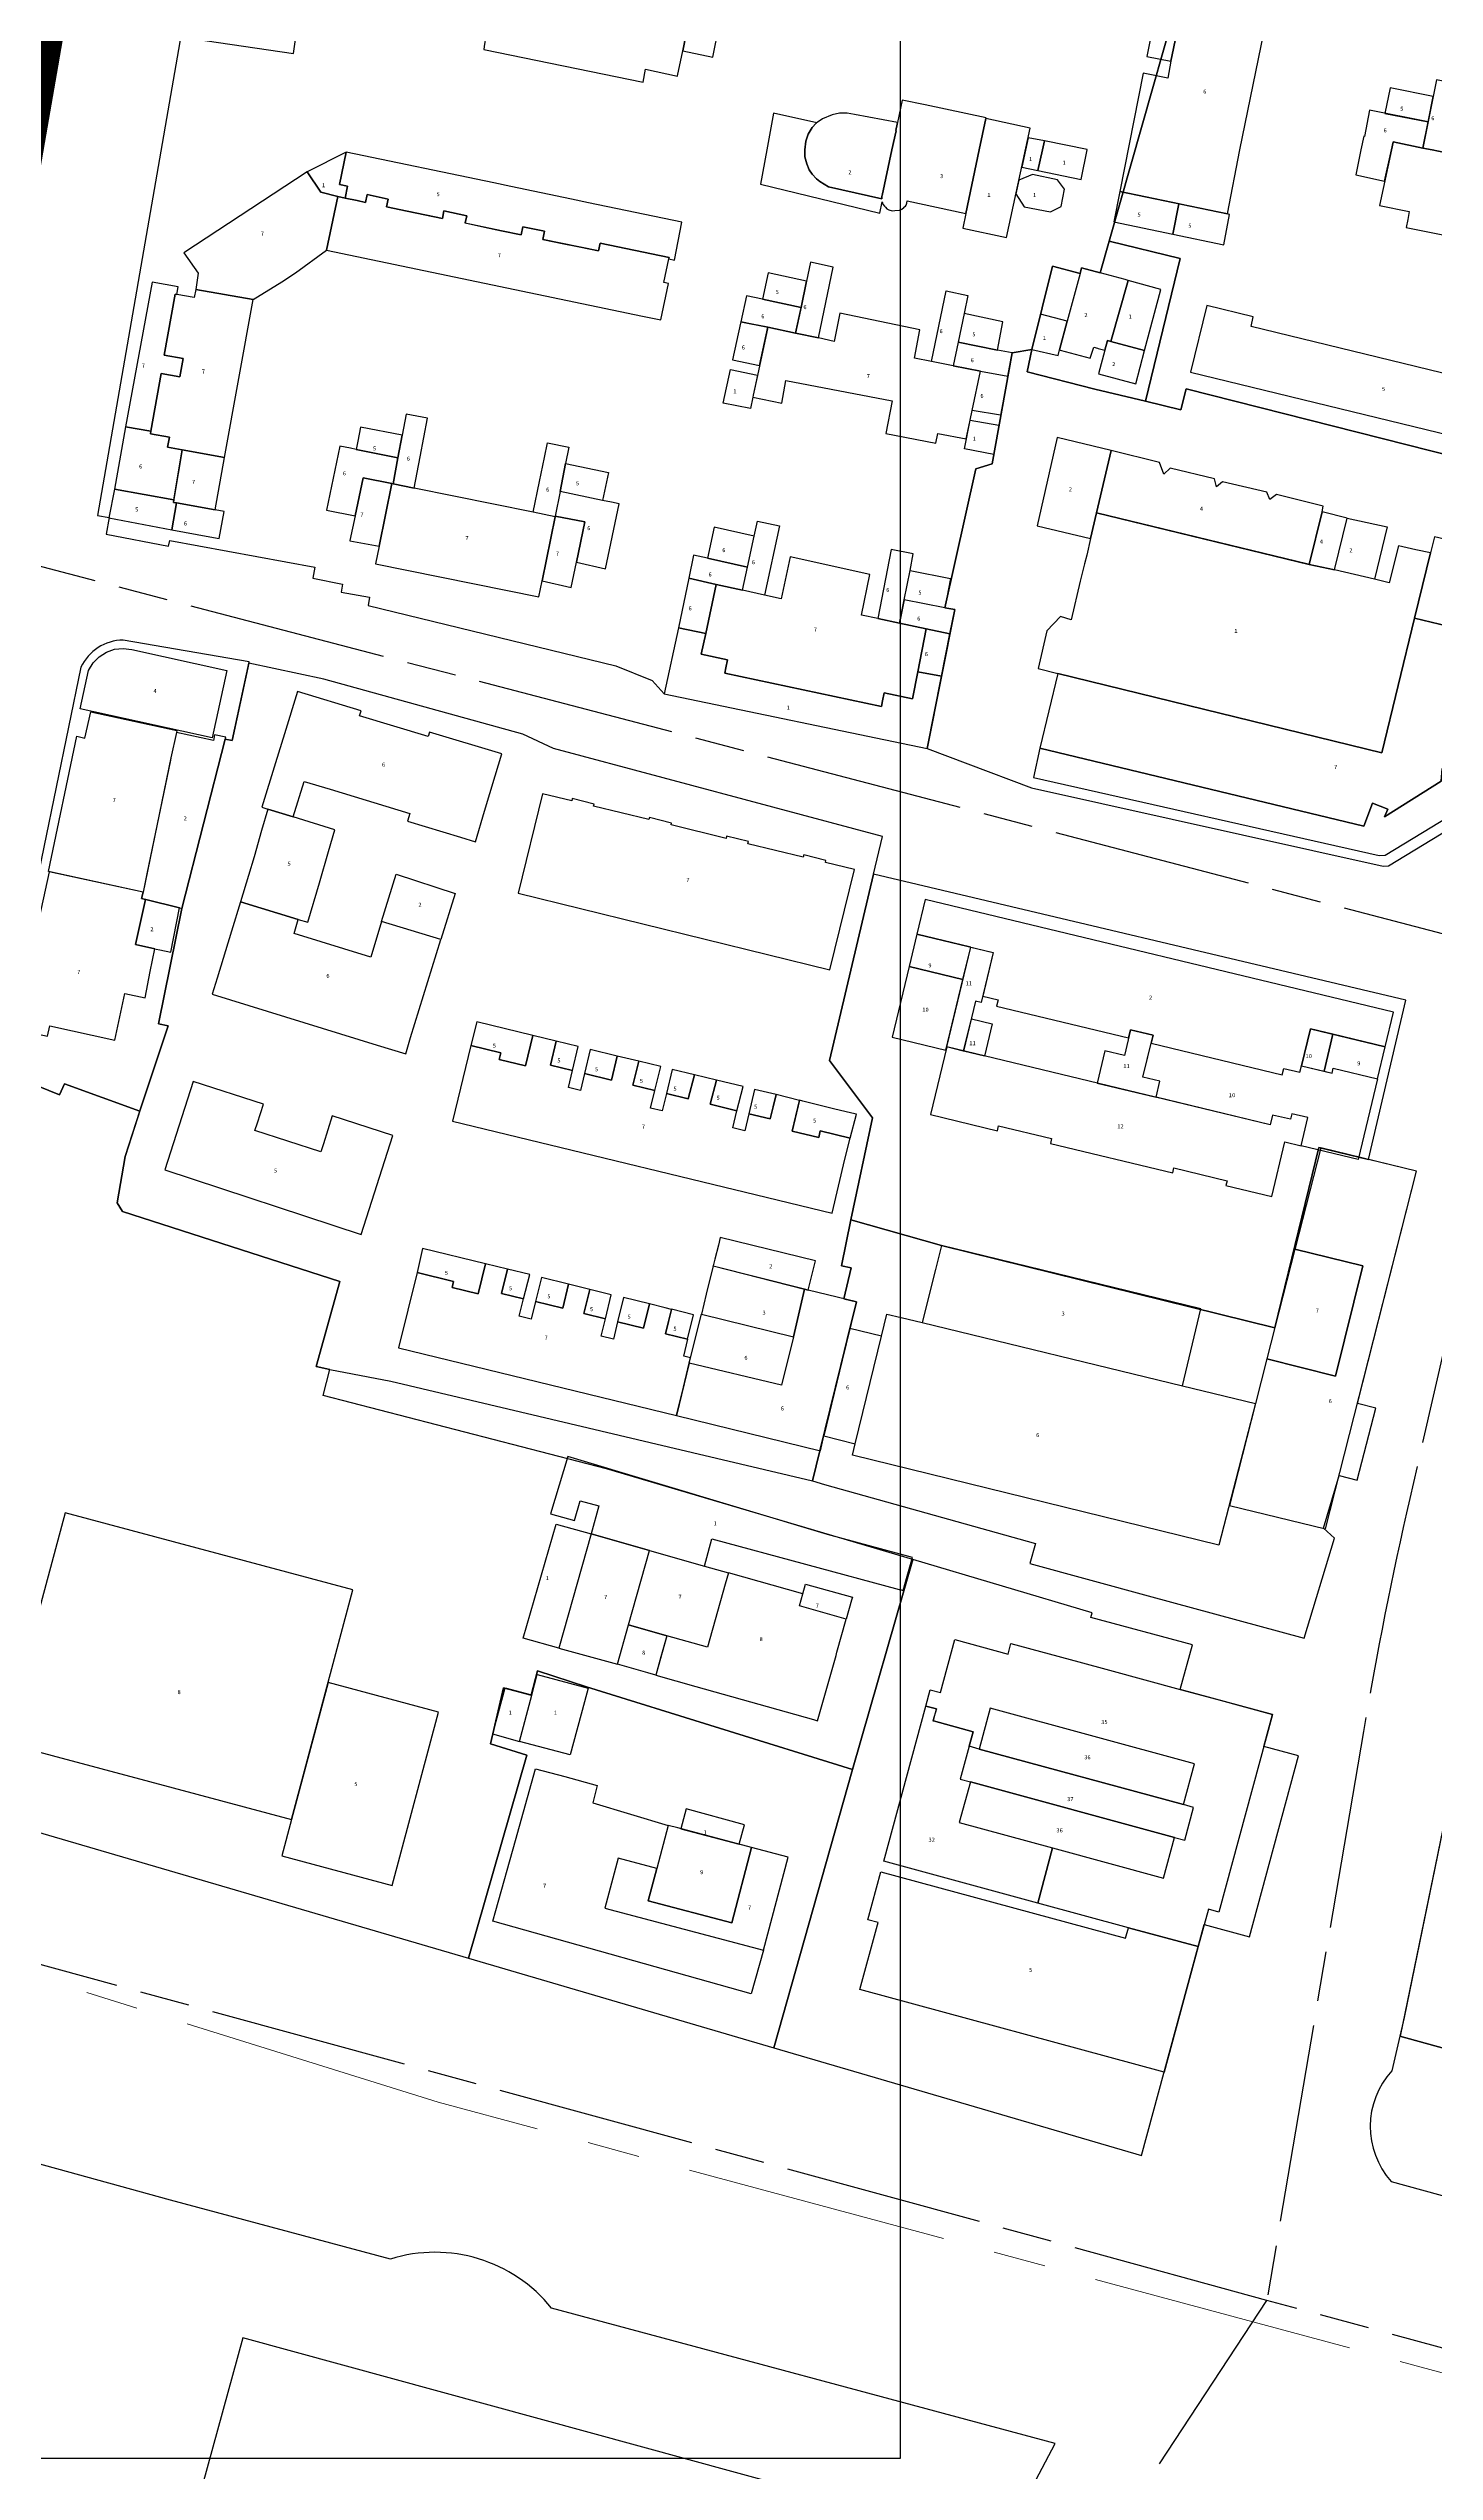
# Model space of a CAD drawing. Header units: millimetres. Extents: x 125232 to 134072, y 142885 to 152835.
# Drawn here: x 130049 to 130216.4, y 146969.7 to 147262.3 of the extents above; entities that cross this region are included whole.
import ezdxf

# ---------------------------------------------------------------- set-up
doc = ezdxf.new("R2010")
doc.units = ezdxf.units.MM
doc.linetypes.add('ACAD_ISO08W100', pattern=[36, 24, -3, 6, -3])
doc.linetypes.add('CENTER', pattern=[50.8, 31.75, -6.35, 6.35, -6.35])
for name, color, linetype in [('buildings', 7, 'Continuous'), ('commerce', 10, 'Continuous'), ('commerce & office', 242, 'Continuous'), ('commerce and residence', 32, 'Continuous'), ('layers', 7, 'Continuous'), ('residence', 2, 'Continuous'), ('residence-bad', 41, 'Continuous'), ('老城北中心线', 7, 'ACAD_ISO08W100')]:
    doc.layers.add(name, color=color, linetype=linetype)
doc.layers.add('super block', color=6, linetype='CENTER', lineweight=0)
doc.styles.add('层数', font='', dxfattribs={"height": 2})
doc.styles.get('层数').set_extended_font_data('FangSong_GB2312')

msp = doc.modelspace()

# ---------------------------------------------------------------- linework, layer by layer
msp.add_lwpolyline([(130151.88, 147771.28), (129501.88, 147771.28), (129501.88, 146971.28), (130151.88, 146971.28)], close=True)
at = {"layer": 'buildings', "linetype": 'Continuous', "flags": 128}
for points in [[(130126.39, 147266.06), (130126.34, 147266.07), (130122.81, 147266.81), (130120.17, 147267.36), (130105.83, 147270.35), (130103.22, 147270.89), (130099.66, 147271.64), (130098.8, 147267.67), (130098.54, 147266.49), (130098.12, 147264.54), (130101.78, 147263.79), (130101.61, 147262.5), (130101.56, 147262.13), (130120.79, 147258.18), (130121.06, 147259.74), (130124.95, 147258.9), (130124.96, 147258.95), (130125.57, 147261.97)], [(130130.75, 147268.81), (130128.66, 147269.24), (130127.04, 147269.57), (130126.34, 147266.07), (130126.39, 147266.06), (130125.57, 147261.97), (130129.21, 147261.22)], [(130186.07, 147268.03), (130186.27, 147267.99), (130186.54, 147269.15), (130183.37, 147269.89), (130181.65, 147261.28), (130184.55, 147260.71)], [(130067.04, 147267.11), (130066.5, 147263.42), (130078.55, 147261.67), (130079.08, 147265.26), (130067.1, 147267.1)], [(130181.21, 147259.26), (130178.38, 147244.99), (130191.36, 147242.28), (130192.86, 147250), (130196.43, 147267.27), (130188.67, 147268.9), (130188.39, 147267.55), (130186.07, 147268.03), (130184.55, 147260.71), (130184.16, 147258.69), (130181.21, 147259.26)], [(130216.21, 147256.46), (130211.02, 147257.5), (130210.4, 147254.42), (130215.6, 147253.39)], [(130214.97, 147250.23), (130216.09, 147250), (130217.63, 147249.68), (130217.69, 147250), (130219.27, 147257.94), (130216.61, 147258.47), (130214.97, 147250.23)], [(130134.97, 147245.89), (130149.37, 147242.37), (130149.68, 147243.75), (130149.76, 147243.45), (130149.93, 147243.21), (130150.08, 147243.08), (130150.24, 147242.9), (130150.48, 147242.76), (130150.89, 147242.67), (130151.2, 147242.68), (130151.78, 147242.75), (130152.06, 147242.86), (130152.27, 147243.05), (130152.3, 147243.08), (130152.47, 147243.2), (130152.57, 147243.34), (130152.64, 147243.59), (130152.69, 147243.86), (130159.79, 147242.33), (130161.39, 147250), (130162.17, 147253.82), (130162.2, 147253.81), (130162.21, 147253.87), (130154.86, 147255.45), (130152.1, 147256.03), (130151.32, 147252.34), (130151.34, 147252.33), (130150.83, 147250), (130149.65, 147244.52), (130149.64, 147244.43), (130149.63, 147244.12), (130143.18, 147245.56), (130142.13, 147246.19), (130141.72, 147246.51), (130141.2, 147247.07), (130140.85, 147247.61), (130140.55, 147248.31), (130140.33, 147249.16), (130140.32, 147249.96), (130140.32, 147250), (130140.43, 147251.06), (130140.72, 147251.93), (130141.23, 147252.7), (130141.68, 147253.22), (130141.78, 147253.28), (130136.55, 147254.45), (130135.73, 147250), (130134.97, 147245.89)], [(130141.2, 147247.07), (130141.72, 147246.51), (130142.13, 147246.19), (130143.18, 147245.56), (130149.63, 147244.12), (130149.64, 147244.43), (130149.65, 147244.52), (130150.83, 147250), (130151.34, 147252.33), (130151.32, 147252.34), (130151.53, 147253.31), (130146.33, 147254.27), (130145.44, 147254.45), (130144.53, 147254.44), (130143.64, 147254.25), (130142.46, 147253.76), (130141.68, 147253.22), (130141.23, 147252.7), (130140.72, 147251.93), (130140.43, 147251.06), (130140.32, 147250), (130140.33, 147249.16), (130140.55, 147248.31), (130140.85, 147247.61), (130141.2, 147247.07)], [(130207.5, 147250), (130206.87, 147247), (130210.36, 147246.23), (130211.18, 147250), (130211.38, 147250.94), (130211.39, 147250.99), (130214.97, 147250.23), (130215.6, 147253.39), (130208.55, 147254.79), (130207.92, 147251.64), (130207.85, 147251.66), (130207.5, 147250)], [(130209.73, 147243.31), (130213.33, 147242.59), (130213.15, 147241.6), (130212.95, 147240.65), (130232.66, 147236.71), (130232.88, 147237.63), (130233.1, 147238.61), (130236.51, 147237.85), (130238.08, 147245.37), (130234.65, 147246.09), (130235.3, 147249.25), (130235.46, 147250), (130236.37, 147254.42), (130233.72, 147254.97), (130232.69, 147250), (130232, 147246.65), (130216.09, 147250), (130214.97, 147250.23), (130211.39, 147250.99), (130211.38, 147250.94), (130211.18, 147250), (130209.73, 147243.31)], [(130159.79, 147242.33), (130159.42, 147240.56), (130164.69, 147239.43), (130167.54, 147252.63), (130162.2, 147253.81), (130162.17, 147253.82), (130161.39, 147250), (130159.79, 147242.33)], [(130166.53, 147247.94), (130168.48, 147247.51), (130169.03, 147250), (130169.27, 147251.1), (130167.29, 147251.47), (130166.53, 147247.94)], [(130084.92, 147249.74), (130080.21, 147247.38), (130081.88, 147244.89), (130083.9, 147244.38), (130084.81, 147244.19), (130085.1, 147245.62), (130084.1, 147245.83)], [(130084.92, 147249.74), (130084.1, 147245.83), (130085.1, 147245.62), (130084.81, 147244.2), (130086.26, 147243.89), (130087.26, 147243.68), (130087.46, 147244.61), (130090, 147244.08), (130089.81, 147243.15), (130092.29, 147242.62), (130096.55, 147241.74), (130096.74, 147242.64), (130099.48, 147242.06), (130099.3, 147241.19), (130101.63, 147240.7), (130103.69, 147240.25), (130106.07, 147239.76), (130106.27, 147240.72), (130108.87, 147240.18), (130108.67, 147239.21), (130111.03, 147238.72), (130113.08, 147238.29), (130115.41, 147237.81), (130115.6, 147238.74), (130123.92, 147237), (130123.89, 147236.85), (130124.58, 147236.71), (130125.45, 147241.27), (130114.2, 147243.62), (130112.14, 147244.05), (130104.8, 147245.59), (130102.74, 147246.02), (130084.92, 147249.74)], [(130169.03, 147250), (130168.48, 147247.51), (130173.72, 147246.44), (130174.42, 147250), (130174.44, 147250.07), (130169.27, 147251.1), (130169.03, 147250)], [(130066.77, 147233.16), (130073.7, 147231.93), (130077.17, 147234.07), (130078.82, 147235.18), (130082.54, 147237.89), (130083.9, 147244.38), (130081.88, 147244.89), (130080.21, 147247.38), (130065.33, 147237.59), (130067.03, 147235.12), (130066.77, 147233.16)], [(130171.7, 147245.28), (130170.86, 147246.41), (130167.82, 147247.03), (130166.19, 147246.36), (130165.83, 147244.7), (130166.83, 147243.15), (130169.99, 147242.55), (130171.29, 147243.16)], [(130123.92, 147237), (130115.6, 147238.74), (130115.41, 147237.81), (130108.67, 147239.21), (130108.87, 147240.18), (130106.27, 147240.72), (130106.07, 147239.76), (130103.69, 147240.25), (130099.29, 147241.17), (130099.3, 147241.19), (130099.48, 147242.06), (130096.74, 147242.64), (130096.55, 147241.74), (130092.51, 147242.57), (130092.29, 147242.62), (130089.8, 147243.14), (130090, 147244.08), (130087.46, 147244.61), (130087.26, 147243.68), (130086.26, 147243.89), (130084.81, 147244.19), (130083.9, 147244.39), (130082.54, 147237.89), (130120.72, 147229.95), (130122.92, 147229.5), (130123.84, 147233.88), (130123.3, 147233.99), (130123.89, 147236.85)], [(130185.53, 147243.5), (130178.38, 147244.99), (130177.66, 147241.34), (130184.79, 147239.83), (130185.52, 147243.49)], [(130191.36, 147242.28), (130190.37, 147242.49), (130185.52, 147243.49), (130184.79, 147239.83), (130190.92, 147238.56), (130191.63, 147242.22)], [(130058.27, 147216.56), (130061.32, 147216.03), (130062.58, 147223), (130064.85, 147222.59), (130065.25, 147224.81), (130062.93, 147225.23), (130064.26, 147232.58), (130064.48, 147232.54), (130064.63, 147233.48), (130061.5, 147234.04)], [(130140.54, 147234.18), (130135.89, 147235.18), (130135.23, 147231.98), (130139.88, 147230.99), (130140.54, 147234.18)], [(130141.01, 147236.44), (130140.54, 147234.18), (130139.88, 147230.99), (130139.81, 147230.66), (130139.21, 147227.89), (130141.98, 147227.3), (130143.74, 147235.87), (130141.01, 147236.44)], [(130179.37, 147234.26), (130179.02, 147234.35), (130176.01, 147235.16), (130173.76, 147235.76), (130173.58, 147235.09), (130172.03, 147229.35), (130171.09, 147225.86), (130171.16, 147225.84), (130174.81, 147224.86), (130174.84, 147224.97), (130175.24, 147226.21), (130175.67, 147226.08), (130175.77, 147226.05), (130176.55, 147225.81), (130176.87, 147226.98), (130177.27, 147226.88)], [(130183.34, 147233.16), (130179.37, 147234.26), (130177.27, 147226.88), (130181.37, 147225.77)], [(130073.7, 147231.93), (130066.77, 147233.16), (130066.56, 147232.17), (130064.48, 147232.54), (130064.26, 147232.58), (130062.93, 147225.23), (130065.25, 147224.81), (130064.85, 147222.59), (130062.58, 147223), (130061.32, 147216.03), (130061.27, 147215.72), (130063.57, 147215.31), (130063.36, 147214.11), (130065.11, 147213.79), (130070.23, 147212.87)], [(130139.88, 147230.99), (130135.23, 147231.98), (130133.28, 147232.4), (130132.6, 147229.27), (130135.87, 147228.59), (130139.21, 147227.89), (130139.88, 147230.99)], [(130158.25, 147223.95), (130155.62, 147224.46), (130157.4, 147232.99), (130160.02, 147232.45), (130159.56, 147230.26), (130158.84, 147226.8), (130158.25, 147223.95)], [(130235.39, 147219.9), (130229.75, 147221.28), (130229.47, 147220.11), (130194.22, 147228.68), (130194.5, 147229.85), (130188.87, 147231.22), (130186.92, 147223.18), (130233.43, 147211.87)], [(130135.87, 147228.59), (130133.96, 147228.98), (130132.6, 147229.27), (130132.56, 147229.08), (130131.6, 147224.67), (130134.86, 147223.97), (130135.87, 147228.59)], [(130161.54, 147223.3), (130158.25, 147223.95), (130155.62, 147224.46), (130153.58, 147224.86), (130154.23, 147228.29), (130144.56, 147230.3), (130143.86, 147226.89), (130141.98, 147227.3), (130139.21, 147227.89), (130135.87, 147228.59), (130134.62, 147222.79), (130134.1, 147220.39), (130134.04, 147220.14), (130137.54, 147219.45), (130138.05, 147222.17), (130150.88, 147219.72), (130150.09, 147215.78), (130156.16, 147214.6), (130156.39, 147215.77), (130159.83, 147215.12), (130160.3, 147217.37), (130160.55, 147218.54)], [(130163.58, 147225.85), (130164.24, 147229.25), (130159.56, 147230.26), (130158.84, 147226.8), (130163.58, 147225.85)], [(130172.03, 147229.35), (130168.8, 147230.17), (130167.75, 147225.92), (130170.92, 147225.2), (130171.09, 147225.86)], [(130165.35, 147225.5), (130163.58, 147225.85), (130158.84, 147226.8), (130158.25, 147223.95), (130161.54, 147223.3), (130164.84, 147222.7)], [(130180.3, 147221.78), (130181.37, 147225.77), (130177.27, 147226.88), (130176.87, 147226.98), (130176.55, 147225.81), (130175.79, 147222.99)], [(130133.75, 147218.78), (130130.47, 147219.42), (130131.35, 147223.5), (130134.61, 147222.8), (130134.1, 147220.39), (130134.04, 147220.14), (130133.75, 147218.78)], [(130161.54, 147223.3), (130164.84, 147222.7), (130163.95, 147217.98), (130160.55, 147218.54), (130161.54, 147223.3)], [(130065.11, 147213.79), (130063.36, 147214.11), (130063.57, 147215.31), (130061.27, 147215.72), (130061.32, 147216.03), (130058.27, 147216.56), (130058.15, 147215.89), (130056.93, 147209.04), (130064.11, 147207.77)], [(130091.7, 147215.55), (130086.67, 147216.55), (130086.34, 147214.86), (130086.15, 147213.85), (130091.18, 147212.82)], [(130093.87, 147212.97), (130094.75, 147217.61), (130092.19, 147218.1), (130091.7, 147215.55), (130091.18, 147212.82), (130090.58, 147209.69), (130093.15, 147209.17)], [(130163.75, 147216.79), (130163.14, 147213.24), (130159.6, 147213.93), (130160.3, 147217.37), (130163.75, 147216.79)], [(130064.41, 147207.38), (130069.08, 147206.55), (130070.23, 147212.87), (130065.11, 147213.79), (130064.12, 147207.85), (130064.11, 147207.77), (130064.06, 147207.44)], [(130086.97, 147210.42), (130090.45, 147209.72), (130090.58, 147209.69), (130091.18, 147212.82), (130086.15, 147213.85), (130085.44, 147213.99), (130084.15, 147214.25), (130082.56, 147206.5), (130085.99, 147205.83)], [(130109.24, 147214.63), (130111.82, 147214.1), (130111.43, 147212.13), (130110.77, 147208.75), (130110.18, 147205.77), (130110.16, 147205.71), (130107.51, 147206.25), (130108.28, 147209.98), (130108.88, 147212.88), (130109.24, 147214.63)], [(130177.33, 147213.72), (130170.82, 147215.27), (130168.38, 147204.6), (130174.85, 147203.1), (130175.57, 147206.18), (130177.33, 147213.72)], [(130202.8, 147206.32), (130202.95, 147207.01), (130197.28, 147208.39), (130196.51, 147207.79), (130196.13, 147208.68), (130190.78, 147209.95), (130190.06, 147209.34), (130189.82, 147210.28), (130184.46, 147211.59), (130183.69, 147210.86), (130183.17, 147212.25), (130177.33, 147213.72), (130175.57, 147206.18), (130201.23, 147199.97)], [(130090.45, 147209.72), (130086.97, 147210.42), (130085.99, 147205.83), (130085.36, 147202.86), (130085.35, 147202.8), (130088.92, 147202.17)], [(130111.43, 147212.13), (130116.61, 147211.05), (130115.88, 147207.68), (130110.77, 147208.75), (130111.43, 147212.13)], [(130064.41, 147207.38), (130064.06, 147207.44), (130064.11, 147207.77), (130056.93, 147209.04), (130056.27, 147205.59), (130063.86, 147204.15)], [(130088.48, 147200.02), (130108.2, 147196.06), (130108.59, 147197.96), (130110.16, 147205.71), (130107.51, 147206.25), (130093.15, 147209.17), (130090.58, 147209.69), (130090.45, 147209.72), (130088.92, 147202.17), (130088.48, 147200.02)], [(130117.89, 147207.26), (130116.96, 147207.46), (130115.88, 147207.68), (130110.77, 147208.75), (130110.18, 147205.77), (130113.75, 147205.12), (130112.74, 147200.22), (130116.25, 147199.44)], [(130063.86, 147204.15), (130068.47, 147203.29), (130069.6, 147203.08), (130070.2, 147206.33), (130069.08, 147206.55), (130064.41, 147207.38), (130063.86, 147204.15)], [(130113.75, 147205.12), (130110.18, 147205.77), (130110.16, 147205.71), (130108.59, 147197.96), (130112.11, 147197.17), (130112.74, 147200.22)], [(130135.45, 147196.26), (130132.8, 147196.84), (130133.4, 147199.64), (130134.22, 147203.39), (130134.61, 147205.2), (130137.27, 147204.63), (130135.45, 147196.26)], [(130213.98, 147193.48), (130215.92, 147201.35), (130214.12, 147201.74), (130212.05, 147202.21), (130210.91, 147197.75), (130209.15, 147198.17), (130204.3, 147199.32), (130201.23, 147199.97), (130201.11, 147200), (130175.57, 147206.18), (130174.85, 147203.1), (130174.38, 147201.09), (130174.12, 147200.03), (130173.58, 147197.92), (130172.49, 147193.28), (130171.21, 147193.68), (130169.55, 147191.94), (130168.5, 147187.38), (130170.9, 147186.79), (130210.02, 147177.2)], [(130205.84, 147205.54), (130202.81, 147206.31), (130201.23, 147199.97), (130204.3, 147199.32), (130205.84, 147205.54)], [(130205.84, 147205.54), (130210.67, 147204.51), (130209.15, 147198.17), (130204.3, 147199.32), (130205.84, 147205.54)], [(130134.22, 147203.39), (130129.36, 147204.46), (130128.58, 147200.71), (130133.4, 147199.64), (130134.22, 147203.39)], [(130153.42, 147201.24), (130150.77, 147201.75), (130149.14, 147193.41), (130151.78, 147192.85), (130152.33, 147195.69), (130153.03, 147199.24), (130153.42, 147201.24)], [(130213.98, 147193.48), (130223.01, 147191.28), (130224.51, 147197.68), (130225.03, 147197.59), (130225.7, 147201.13), (130216.4, 147203.3), (130215.92, 147201.35), (130213.98, 147193.48)], [(130128.58, 147200.71), (130126.87, 147201.07), (130126.3, 147198.29), (130129.61, 147197.55), (130132.8, 147196.84), (130133.4, 147199.64)], [(130128.35, 147191.63), (130127.82, 147189.12), (130131, 147188.44), (130130.8, 147187.47), (130130.65, 147186.82), (130149.58, 147182.81), (130149.72, 147183.47), (130149.92, 147184.45), (130153.33, 147183.73), (130153.96, 147186.98), (130154.98, 147192.17), (130151.78, 147192.85), (130149.14, 147193.41), (130147.18, 147193.82), (130148.16, 147198.75), (130138.56, 147200.86), (130137.45, 147195.82), (130135.45, 147196.26), (130132.8, 147196.84), (130129.61, 147197.55)], [(130153.03, 147199.24), (130157.93, 147198.27), (130157.25, 147194.73), (130152.33, 147195.69), (130153.03, 147199.24)], [(130168.73, 147177.77), (130167.96, 147174.25), (130209.72, 147164.82), (130210.43, 147164.84), (130221.51, 147171.58), (130223.35, 147174.23), (130229.46, 147198.92), (130229.8, 147200.18), (130225.7, 147201.13), (130225.03, 147197.59), (130224.51, 147197.68), (130223.01, 147191.28), (130219.02, 147174.84), (130217.31, 147175.3), (130217.17, 147173.79), (130210.35, 147169.48), (130210.73, 147170.41), (130208.91, 147171.15), (130207.84, 147168.35), (130168.73, 147177.77)], [(130129.61, 147197.55), (130126.3, 147198.29), (130125.08, 147192.32), (130128.35, 147191.63), (130129.61, 147197.55)], [(130158.44, 147194.5), (130157.25, 147194.73), (130152.33, 147195.69), (130151.78, 147192.85), (130154.98, 147192.17), (130157.86, 147191.57)], [(130170.9, 147186.79), (130168.73, 147177.77), (130207.84, 147168.35), (130208.91, 147171.15), (130210.73, 147170.41), (130210.35, 147169.48), (130217.17, 147173.79), (130217.31, 147175.3), (130219.02, 147174.84), (130223.01, 147191.28), (130213.98, 147193.48), (130210.02, 147177.2), (130170.9, 147186.79)], [(130156.84, 147186.45), (130153.96, 147186.98), (130153.33, 147183.73), (130149.92, 147184.45), (130149.72, 147183.47), (130149.58, 147182.81), (130130.65, 147186.82), (130130.8, 147187.47), (130131, 147188.44), (130127.82, 147189.12), (130128.35, 147191.63), (130125.08, 147192.32), (130123.35, 147184.34), (130155.1, 147177.72)], [(130157.86, 147191.56), (130154.98, 147192.17), (130153.96, 147186.98), (130156.84, 147186.45)], [(130070.51, 147187.17), (130068.72, 147179.04), (130052.8, 147182.54), (130053.81, 147187.16), (130054.35, 147188.06), (130055.08, 147188.8), (130055.97, 147189.36), (130056.95, 147189.71), (130057.99, 147189.82), (130059.03, 147189.69), (130070.51, 147187.17)], [(130103.73, 147177.07), (130094.99, 147179.72), (130094.82, 147179.17), (130086.54, 147181.67), (130086.73, 147182.27), (130079.03, 147184.6), (130077.49, 147179.52), (130076.38, 147176), (130074.75, 147170.63), (130075.46, 147170.42), (130078.54, 147169.49), (130079.83, 147173.76), (130082.97, 147172.81), (130092.63, 147169.88), (130092.35, 147168.96), (130098.72, 147167.03), (130100.53, 147166.48), (130101.64, 147170.15), (130102.93, 147174.42)], [(130063.76, 147176.62), (130060.39, 147160.38), (130048.96, 147162.87), (130052.37, 147179.21), (130053.37, 147178.99), (130054.07, 147182.18), (130064.46, 147179.9), (130064.41, 147179.66)], [(130070.37, 147179.11), (130069.03, 147179.4), (130068.89, 147178.7), (130064.41, 147179.66), (130063.76, 147176.62), (130063.7, 147176.33), (130060.86, 147162.58), (130060.39, 147160.38), (130060.2, 147159.61), (130060.67, 147159.5), (130060.71, 147159.49), (130064.78, 147158.5), (130065.08, 147158.43)], [(130082.79, 147165.3), (130083.54, 147167.9), (130078.54, 147169.49), (130075.46, 147170.42), (130074.7, 147167.85), (130073.8, 147164.65), (130073.11, 147162.4), (130072.14, 147159.21), (130079.14, 147157.07), (130080.28, 147156.77), (130081.7, 147161.52)], [(130146.31, 147163.11), (130142.82, 147163.96), (130142.88, 147164.19), (130140.19, 147164.88), (130140.12, 147164.62), (130133.45, 147166.24), (130133.52, 147166.52), (130130.87, 147167.15), (130130.81, 147166.88), (130124.16, 147168.5), (130124.22, 147168.73), (130121.55, 147169.39), (130121.49, 147169.14), (130114.8, 147170.77), (130114.86, 147171.03), (130112.24, 147171.71), (130112.17, 147171.41), (130108.62, 147172.27), (130105.71, 147160.27), (130143.36, 147150.99)], [(130061.8, 147153.55), (130059.47, 147154.05), (130060.67, 147159.5), (130060.2, 147159.61), (130060.39, 147160.38), (130049.05, 147162.84), (130044.91, 147143.86), (130048.86, 147142.99), (130049.14, 147144.25), (130056.99, 147142.53), (130058.18, 147148.14), (130060.65, 147147.63), (130061.25, 147150.8)], [(130089.2, 147156.86), (130090.95, 147162.56), (130098.07, 147160.22), (130096.34, 147154.67)], [(130064.78, 147158.5), (130060.71, 147159.49), (130060.67, 147159.5), (130059.47, 147154.05), (130061.8, 147153.55), (130061.99, 147153.51), (130062.43, 147153.42), (130063.76, 147153.14)], [(130096.34, 147154.67), (130089.2, 147156.86), (130087.89, 147152.52), (130078.63, 147155.38), (130079.14, 147157.07), (130072.14, 147159.21), (130071.07, 147155.67), (130069.33, 147150), (130068.73, 147148.06), (130082.04, 147143.95), (130088.67, 147141.91), (130092.11, 147140.86), (130092.71, 147142.83)], [(130154.85, 147159.49), (130153.84, 147155.31), (130163.08, 147153.09), (130161.82, 147147.84), (130163.67, 147147.4), (130163.48, 147146.62), (130179.43, 147142.79), (130179.66, 147143.76), (130182.39, 147143.11), (130182.15, 147142.14), (130198, 147138.33), (130198.19, 147139.11), (130200.13, 147138.65), (130200.32, 147139.42), (130201.39, 147143.9), (130210.44, 147141.73), (130211.44, 147145.91)], [(130153.84, 147155.31), (130152.91, 147151.42), (130159.43, 147149.86), (130160.36, 147153.75)], [(130160.36, 147153.75), (130163.08, 147153.09), (130161.63, 147147.06), (130160.95, 147147.23), (130159.51, 147141.2), (130157.47, 147141.69)], [(130150.86, 147142.86), (130157.37, 147141.3), (130159.43, 147149.86), (130152.91, 147151.42)], [(130107.46, 147143.08), (130100.7, 147144.73), (130099.97, 147141.87), (130103.62, 147141), (130103.42, 147140.18), (130106.58, 147139.42)], [(130160.44, 147145.09), (130162.97, 147144.48), (130162.04, 147140.59), (130159.51, 147141.2)], [(130181.17, 147138.06), (130182.39, 147143.11), (130179.66, 147143.76), (130178.92, 147140.65), (130176.58, 147141.21), (130175.65, 147137.32), (130182.75, 147135.62), (130183.21, 147137.56)], [(130204.12, 147143.24), (130201.39, 147143.9), (130200.32, 147139.42), (130203.04, 147138.77)], [(130203.04, 147138.77), (130204.02, 147138.54), (130204.16, 147139.12), (130209.5, 147137.84), (130210.44, 147141.73), (130204.12, 147143.24)], [(130143.61, 147121.64), (130145.17, 147128.13), (130145.79, 147130.69), (130142.18, 147131.56), (130142, 147130.77), (130138.79, 147131.54), (130139.69, 147135.25), (130136.85, 147135.94), (130136.14, 147133), (130133.58, 147133.61), (130133.09, 147131.56), (130131.62, 147131.91), (130132.12, 147134), (130128.89, 147134.79), (130129.66, 147137.69), (130127, 147138.33), (130126.25, 147135.44), (130123.6, 147136.09), (130123.09, 147133.97), (130121.67, 147134.31), (130122.22, 147136.42), (130119.55, 147137.07), (130120.26, 147139.98), (130117.67, 147140.6), (130116.97, 147137.7), (130113.71, 147138.49), (130113.21, 147136.44), (130111.76, 147136.79), (130112.26, 147138.84), (130109.6, 147139.48), (130110.3, 147142.39), (130107.46, 147143.08), (130106.58, 147139.42), (130103.42, 147140.18), (130103.62, 147141), (130099.97, 147141.87), (130097.77, 147132.73)], [(130112.95, 147141.75), (130110.3, 147142.39), (130109.6, 147139.48), (130112.26, 147138.84)], [(130117.67, 147140.6), (130114.4, 147141.4), (130113.71, 147138.49), (130116.97, 147137.7)], [(130157.47, 147141.69), (130155.5, 147133.52), (130163.58, 147131.58), (130163.72, 147132.17), (130170.13, 147130.63), (130169.99, 147130.04), (130184.77, 147126.5), (130184.91, 147127.08), (130191.33, 147125.54), (130191.19, 147124.95), (130196.73, 147123.62), (130198.32, 147130.24), (130200.27, 147129.77), (130201.08, 147133.17), (130199.14, 147133.64), (130198.97, 147132.96), (130196.83, 147133.47), (130196.55, 147132.31)], [(130209.5, 147137.84), (130207.17, 147128.11), (130200.27, 147129.77), (130201.08, 147133.17), (130199.14, 147133.64), (130198.97, 147132.96), (130196.83, 147133.47), (130196.55, 147132.31), (130182.75, 147135.62), (130183.21, 147137.56), (130181.17, 147138.06), (130182.15, 147142.14), (130198, 147138.33), (130198.19, 147139.11), (130200.13, 147138.65), (130200.32, 147139.42), (130204.02, 147138.54), (130204.16, 147139.12)], [(130090.56, 147131.01), (130083.25, 147133.36), (130082.18, 147130.01), (130081.87, 147129.04), (130073.9, 147131.59), (130074.2, 147132.54), (130074.92, 147134.8), (130066.43, 147137.53), (130063.02, 147126.86), (130086.75, 147119.07)], [(130122.92, 147139.33), (130120.26, 147139.98), (130119.55, 147137.07), (130122.22, 147136.42)], [(130127, 147138.33), (130124.3, 147138.99), (130123.6, 147136.09), (130126.25, 147135.44)], [(130132.86, 147136.91), (130129.66, 147137.69), (130128.89, 147134.79), (130132.11, 147134)], [(130136.85, 147135.94), (130134.26, 147136.57), (130133.58, 147133.61), (130136.14, 147133), (130136.49, 147134.45)], [(130145.99, 147133.71), (130143.8, 147134.24), (130141.84, 147134.71), (130140.08, 147135.16), (130139.69, 147135.26), (130138.79, 147131.54), (130142, 147130.77), (130142.18, 147131.56), (130145.79, 147130.69), (130146.55, 147133.58)], [(130214.22, 147126.69), (130202.64, 147129.51), (130199.54, 147117.38), (130199.52, 147117.28), (130207.72, 147115.26), (130204.44, 147101.96), (130196.14, 147104.02), (130194.77, 147098.65), (130191.63, 147086.34), (130203.22, 147083.52)], [(130101.76, 147115.5), (130094.13, 147117.36), (130093.49, 147114.46), (130097.89, 147113.38), (130097.71, 147112.65), (130100.86, 147111.88)], [(130129.45, 147116.06), (130129.25, 147115.25), (130140.3, 147112.45), (130140.73, 147112.34), (130141.6, 147115.89), (130130.1, 147118.69), (130129.88, 147117.76)], [(130154.5, 147108.42), (130185.93, 147100.79), (130188.16, 147110.08), (130156.84, 147117.73), (130156.11, 147114.83), (130154.5, 147108.42)], [(130207.72, 147115.26), (130199.52, 147117.28), (130196.14, 147104.02), (130204.44, 147101.96)], [(130126.19, 147106.4), (130126.16, 147106.41), (130123.48, 147107.07), (130124.22, 147110.01), (130123.46, 147110.21), (130121.57, 147110.67), (130120.83, 147107.72), (130117.71, 147108.49), (130117.2, 147106.43), (130115.73, 147106.79), (130116.24, 147108.87), (130113.65, 147109.51), (130114.37, 147112.41), (130111.79, 147113.05), (130111.08, 147110.15), (130107.8, 147110.95), (130107.27, 147108.83), (130105.82, 147109.19), (130106.33, 147111.28), (130103.69, 147111.93), (130104.4, 147114.85), (130101.76, 147115.5), (130100.86, 147111.88), (130097.71, 147112.65), (130097.89, 147113.38), (130093.49, 147114.46), (130091.26, 147105.38), (130124.81, 147097.21), (130125.65, 147100.61), (130126.36, 147103.51), (130126.37, 147103.54), (130126.52, 147104.14), (130125.69, 147104.34)], [(130107.1, 147114.21), (130104.4, 147114.85), (130103.69, 147111.93), (130106.33, 147111.28)], [(130128.41, 147111.83), (130127.83, 147109.45), (130138.95, 147106.69), (130140.3, 147112.45), (130129.26, 147115.24), (130129.25, 147115.25)], [(130111.79, 147113.05), (130108.51, 147113.86), (130107.8, 147110.95), (130111.08, 147110.15)], [(130116.95, 147111.77), (130114.37, 147112.41), (130113.65, 147109.51), (130116.24, 147108.87)], [(130121.57, 147110.67), (130118.42, 147111.43), (130117.71, 147108.49), (130120.83, 147107.72)], [(130124.81, 147097.21), (130142.2, 147092.92), (130142.64, 147094.73), (130145.77, 147107.68), (130146.56, 147110.93), (130140.73, 147112.34), (130140.3, 147112.45), (130138.95, 147106.69), (130137.49, 147100.84), (130126.36, 147103.51)], [(130126.89, 147109.37), (130124.22, 147110.02), (130123.48, 147107.07), (130126.16, 147106.41)], [(130126.36, 147103.51), (130126.52, 147104.14), (130127.83, 147109.45), (130138.95, 147106.69), (130137.49, 147100.84), (130126.36, 147103.51)], [(130150.22, 147109.45), (130151.97, 147109.03), (130154.5, 147108.42), (130185.93, 147100.79), (130194.77, 147098.65), (130190.35, 147081.53), (130146.08, 147092.39), (130146.42, 147093.79), (130149.57, 147106.76), (130150.22, 147109.45)], [(130149.57, 147106.76), (130145.77, 147107.68), (130142.64, 147094.73), (130146.42, 147093.79), (130149.57, 147106.76)], [(130111.69, 147092.23), (130109.62, 147085.32), (130112.51, 147084.5), (130113.19, 147086.91), (130115.44, 147086.27), (130114.5, 147082.9), (130121.55, 147080.89), (130128.2, 147079.01), (130129.08, 147082.29), (130151.73, 147076.18), (130151.82, 147076.16), (130151.96, 147076.14), (130152.2, 147076.06), (130152.7, 147077.79), (130153.34, 147080.05), (130143.05, 147082.83)], [(130085.74, 147076.13), (130050.97, 147085.44), (130043.54, 147057.73), (130061.16, 147053.01), (130078.32, 147048.41)], [(130110.6, 147069.11), (130106.31, 147070.3), (130110.3, 147084.09), (130114.5, 147082.9), (130110.6, 147069.11)], [(130121.55, 147080.89), (130114.5, 147082.9), (130110.6, 147069.11), (130117.68, 147067.17), (130119.02, 147071.91), (130121.55, 147080.89)], [(130119.02, 147071.91), (130121.55, 147080.89), (130128.2, 147079.01), (130131.09, 147078.2), (130130.7, 147076.81), (130128.55, 147069.22), (130123.66, 147070.61), (130119.02, 147071.91)], [(130131.09, 147078.2), (130130.7, 147076.81), (130128.55, 147069.22), (130123.66, 147070.61), (130122.94, 147068.06), (130122.32, 147065.86), (130127.17, 147064.48), (130141.36, 147060.47), (130141.87, 147060.33), (130144.1, 147068.23), (130144.21, 147068.63), (130145.33, 147072.6), (130139.67, 147074.23), (130140.07, 147075.66)], [(130140.4, 147076.84), (130146.07, 147075.24), (130145.98, 147074.9), (130145.33, 147072.6), (130139.67, 147074.23), (130140.07, 147075.66), (130140.4, 147076.84)], [(130122.32, 147065.86), (130121.37, 147066.12), (130117.68, 147067.17), (130119.02, 147071.91), (130123.66, 147070.61), (130122.32, 147065.86)], [(130158.45, 147070.13), (130164.87, 147068.39), (130165.22, 147069.68), (130173.43, 147067.45), (130177.13, 147066.45), (130185.68, 147064.13), (130190.06, 147062.94), (130196.82, 147061.1), (130190.33, 147037.23), (130189.07, 147037.57), (130187.84, 147033.06), (130179.41, 147035.35), (130168.45, 147038.32), (130170.25, 147044.98), (130183.66, 147041.34), (130184.99, 147046.26), (130186.22, 147045.92), (130187.29, 147049.88), (130186.07, 147050.22), (130187.4, 147055.14), (130162.73, 147061.84), (130161.39, 147056.92), (130160.18, 147057.25), (130160.65, 147059.01), (130155.85, 147060.32), (130156.21, 147061.76), (130154.94, 147062.1), (130155.47, 147064.07), (130156.71, 147063.73)], [(130096.06, 147061.37), (130082.74, 147064.94), (130078.32, 147048.41), (130077.14, 147044.01), (130090.46, 147040.45)], [(130107.33, 147063.42), (130104.33, 147064.22), (130104.08, 147064.29), (130102.61, 147058.77), (130105.84, 147057.85), (130107.33, 147063.42)], [(130107.99, 147065.93), (130114.15, 147064.28), (130113.71, 147062.61), (130112, 147056.21), (130105.84, 147057.85), (130107.33, 147063.42), (130107.99, 147065.93)], [(130212.24, 147022.26), (130223.45, 147019.15), (130235, 147061.27), (130221.05, 147065.07)], [(130170.25, 147044.98), (130168.45, 147038.32), (130149.85, 147043.37), (130154.94, 147062.1), (130156.21, 147061.76), (130155.79, 147060.33), (130155.85, 147060.32), (130160.65, 147059.01), (130160.18, 147057.25), (130159.1, 147053.29), (130160.32, 147052.96), (130158.98, 147048.04)], [(130162.73, 147061.84), (130161.39, 147056.92), (130186.07, 147050.22), (130187.4, 147055.14)], [(130160.18, 147057.25), (130159.1, 147053.29), (130160.32, 147052.96), (130184.99, 147046.26), (130186.22, 147045.92), (130187.29, 147049.88), (130186.07, 147050.22), (130161.39, 147056.92)], [(130135.32, 147032.64), (130133.84, 147027.38), (130102.64, 147036.15), (130103, 147037.42), (130105.38, 147045.89), (130107.81, 147054.55), (130111.32, 147053.59), (130115.25, 147052.51), (130114.7, 147050.42), (130123.83, 147047.7), (130122.45, 147042.48), (130117.77, 147043.73), (130116.18, 147037.72), (130135.32, 147032.64)], [(130184.99, 147046.26), (130160.32, 147052.96), (130158.98, 147048.04), (130170.25, 147044.98), (130183.66, 147041.34)], [(130133.02, 147047.77), (130125.99, 147049.71), (130125.36, 147047.29), (130132.38, 147045.44)], [(130123.83, 147047.7), (130122.45, 147042.48), (130121.42, 147038.58), (130131.5, 147035.93), (130133.9, 147045.02), (130124.98, 147047.39), (130123.83, 147047.7)], [(130138.3, 147043.86), (130133.9, 147045.03), (130131.5, 147035.93), (130121.42, 147038.58), (130122.45, 147042.48), (130117.77, 147043.73), (130116.18, 147037.72), (130135.32, 147032.64)], [(130187.84, 147033.06), (130183.75, 147017.92), (130146.98, 147027.9), (130149.1, 147035.7), (130149.18, 147035.98), (130147.93, 147036.31), (130149.51, 147042.11), (130179.07, 147034.08), (130179.41, 147035.35)], [(130139.16, 146948.52), (130144.01, 146966.27), (130072.43, 146985.83), (130067.58, 146968.08)]]:
    msp.add_lwpolyline(points, close=True, dxfattribs=at)
at = {"layer": 'commerce'}
for points in [[(130065.08, 147158.43), (130070.31, 147178.87), (130071.17, 147178.69), (130073.19, 147188.21), (130058, 147190.83, 0.285277), (130052.87, 147187.54), (130043.94, 147144.07), (130042.91, 147138.89), (130050.31, 147135.9), (130050.91, 147137.23), (130060.01, 147133.94), (130060.1, 147134.22), (130063.41, 147144.23), (130062.24, 147144.49)], [(130108.04, 147066.36), (130113.95, 147064.42), (130146.07, 147054.46), (130153.37, 147079.79), (130116.35, 147090.77), (130082.15, 147099.59), (130082.96, 147102.76), (130081.3, 147103.11), (130084.14, 147113.39), (130057.9, 147121.81), (130057.27, 147122.89), (130058.24, 147128.48), (130060.01, 147133.94), (130050.91, 147137.23), (130050.31, 147135.9), (130042.91, 147138.89), (130036.93, 147108.86), (130029.35, 147071.34, 0.38924), (130043.33, 147048.19), (130099.71, 147031.66), (130106.74, 147056.19), (130102.34, 147057.53), (130103.94, 147064.32), (130107.27, 147063.44)], [(130290.84, 147031.66), (130287.3, 147032.51), (130291.37, 147049.48), (130291.94, 147051.76), (130292.01, 147052.02), (130236.6, 147065.91), (130235, 147061.27), (130223.45, 147019.15), (130212.19, 147022.27), (130211.24, 147018.07, 0.386387), (130211.16, 147004.7), (130278.58, 146986.2), (130282.24, 147000.26), (130282.93, 147000.09)]]:
    msp.add_lwpolyline(points, format="xyb", close=True, dxfattribs=at)
for points in [[(130214.22, 147126.69), (130208.43, 147128.1), (130202.4, 147129.57), (130197.1, 147107.8), (130156.84, 147117.73), (130145.87, 147120.84), (130144.74, 147115.25), (130145.93, 147115.01), (130145.04, 147111.3), (130146.56, 147110.93), (130142.12, 147092.94), (130141.26, 147089.31), (130142.7, 147088.87), (130168.18, 147081.72), (130168.18, 147081.72), (130167.5, 147079.32), (130181.78, 147075.43), (130200.64, 147070.29), (130204.3, 147082.38), (130202.97, 147083.58), (130204.86, 147089.94), (130207.05, 147089.38), (130209.28, 147098.1), (130207.08, 147098.66)], [(130196.82, 147061.1), (130185.68, 147064.13), (130187.14, 147069.49), (130174.89, 147072.82), (130175.03, 147073.35), (130153.37, 147079.79), (130146.07, 147054.46), (130136.58, 147020.85), (130181.01, 147007.83), (130188.57, 147035.75), (130194.03, 147034.24), (130199.96, 147056.09), (130195.76, 147057.23)], [(130235, 147061.27), (130236.6, 147065.91), (130221.65, 147069.65), (130221.05, 147065.07), (130212.7, 147024.5), (130212.19, 147022.27), (130223.45, 147019.15)], [(130146.07, 147054.46), (130113.95, 147064.42), (130108.04, 147066.36), (130107.27, 147063.44), (130103.94, 147064.32), (130102.34, 147057.53), (130106.74, 147056.19), (130099.71, 147031.66), (130136.58, 147020.85)]]:
    msp.add_lwpolyline(points, close=True, dxfattribs=at)
msp.add_lwpolyline([(130136.58, 147020.85), (130146.07, 147054.46), (130113.95, 147064.42), (130108.04, 147066.36), (130107.27, 147063.44), (130103.94, 147064.32), (130102.34, 147057.53), (130106.74, 147056.19), (130099.71, 147031.66)], dxfattribs=at)
at = {"layer": 'commerce & office'}
msp.add_lwpolyline([(130146.15, 146926.7), (130153.06, 146939.87), (130170.57, 146973.08), (130109.74, 146989.4, 0.308473), (130090.26, 146995.33), (130063.71, 147002.44), (130028.77, 147012.07), (130024, 147011.97), (130021.25, 147010.27), (130019.45, 147008.16), (130013.19, 146975.72), (130009.7, 146951.97), (130002.07, 146898.87), (129997.3, 146857.69), (130007.58, 146855.03), (130050.07, 146843.51), (130064.4, 146840), (130106.39, 146828.35), (130113.41, 146829.89), (130116.5, 146839.22), (130125.59, 146869.88)], format="xyb", close=True, dxfattribs=at)
at = {"layer": 'commerce and residence'}
for points in [[(130236.32, 147208.51), (130215.94, 147213.67), (130186.37, 147221.16), (130185.76, 147218.62), (130181.47, 147219.66), (130175.36, 147221.14), (130167.17, 147223.22), (130167.75, 147225.92), (130165.35, 147225.5), (130162.94, 147212.1), (130160.98, 147211.51), (130157.25, 147194.73), (130158.44, 147194.5), (130155.1, 147177.72), (130160.02, 147175.87), (130167.7, 147172.99), (130210.2, 147163.54), (130210.81, 147163.55), (130222.42, 147170.61), (130224.55, 147173.69), (130231.04, 147199.88), (130231.53, 147201.92), (130237.13, 147208.28)], [(130212.91, 147147.34), (130148.63, 147162.54), (130143.31, 147140.07), (130148.49, 147133.12), (130145.87, 147120.84), (130156.84, 147117.73), (130197.1, 147107.8), (130202.4, 147129.57), (130208.43, 147128.1)]]:
    msp.add_lwpolyline(points, close=True, dxfattribs=at)
at = {"layer": 'residence'}
for points in [[(130080.83, 147355.03), (130054.9, 147205.87), (130056.28, 147205.61), (130055.95, 147203.61), (130063.48, 147202.17), (130063.61, 147202.85), (130081.14, 147199.62), (130080.88, 147198.31), (130084.49, 147197.59), (130084.32, 147196.6), (130087.76, 147195.99), (130087.59, 147195.01), (130117.5, 147187.7), (130121.88, 147185.95), (130123.35, 147184.34), (130155.1, 147177.72), (130158.44, 147194.5), (130157.25, 147194.73), (130160.98, 147211.51), (130162.94, 147212.1), (130165.35, 147225.5), (130167.75, 147225.92), (130170.25, 147235.98), (130173.58, 147235.09), (130173.76, 147235.76), (130176.01, 147235.16), (130177.1, 147239), (130188.87, 147280.5)], [(130188.87, 147280.5), (130177.1, 147239), (130185.67, 147236.91), (130181.47, 147219.66), (130185.76, 147218.62), (130186.37, 147221.16), (130215.94, 147213.67), (130236.32, 147208.51), (130237.13, 147208.28), (130239.76, 147220.62), (130240.7, 147225.01), (130237.87, 147225.91), (130242.53, 147247.7), (130240.31, 147248.18), (130241.44, 147253.55), (130243.2, 147253.18), (130243.67, 147255.42), (130243.37, 147259.81), (130245.55, 147271.26)]]:
    msp.add_lwpolyline(points, dxfattribs=at)
at = {"layer": 'residence-bad'}
for points in [[(130185.67, 147236.91), (130177.1, 147239), (130176.01, 147235.16), (130173.76, 147235.76), (130173.58, 147235.09), (130170.25, 147235.98), (130167.75, 147225.92), (130167.17, 147223.22), (130175.36, 147221.14), (130181.47, 147219.66)], [(130143.31, 147140.07), (130148.63, 147162.54), (130149.71, 147167.09), (130109.98, 147177.72), (130106.27, 147179.45), (130082.22, 147186.09), (130073.16, 147188.05), (130071.17, 147178.69), (130070.31, 147178.87), (130065.08, 147158.43), (130062.24, 147144.49), (130063.41, 147144.23), (130060.1, 147134.22), (130058.24, 147128.48), (130057.27, 147122.89), (130057.9, 147121.81), (130084.14, 147113.39), (130081.3, 147103.11), (130082.96, 147102.76), (130090.31, 147101.33), (130123.84, 147093.4), (130141.26, 147089.31), (130142.12, 147092.94), (130146.56, 147110.93), (130145.04, 147111.3), (130145.93, 147115.01), (130144.74, 147115.25), (130145.87, 147120.84), (130148.49, 147133.12)]]:
    msp.add_lwpolyline(points, close=True, dxfattribs=at)
at = {"layer": 'super block', "const_width": 10}
msp.add_lwpolyline([(130062.04, 147357.74), (130088.57, 147523.11), (130100.28, 147595.6), (130011.36, 147612.58), (129897.76, 147630.82), (129883.92, 147632.24), (129883.91, 147632.5), (129738.52, 147650.17), (129586.82, 147665.29), (129586.89, 147164.78), (129749.5, 147122.37), (130005.05, 147042.65), (130010.47, 147075.31), (130034.07, 147190.29), (130036.07, 147208.33)], close=True, dxfattribs=at)
at = {"layer": 'super block'}
msp.add_lwpolyline([(130608.02, 146874.04), (130500.43, 146905.39), (130096.02, 147014.27), (130005.05, 147042.65), (129994.38, 146978.27), (129977.61, 146847.73), (129960.27, 146685.9), (130404.49, 146649.53), (130463.62, 146641.5), (130584.26, 146632.7)], close=True, dxfattribs=at)
at = {"layer": '老城北中心线', "linetype": 'ACAD_ISO08W100', "lineweight": 25}
for p, q in [((130052.33, 147278.65), (130007.17, 147042.08)), ((130228.73, 147152.35), (130037.78, 147202.39)), ((130228.37, 147152.43), (130213.4, 147087.18)), ((130207.79, 147059.05), (130196.13, 146990.35)), ((130196.13, 146990.35), (130007.34, 147042.03)), ((130163.42, 146940.51), (130196.13, 146990.35)), ((130512.43, 146904.52), (130196.13, 146990.35))]:
    msp.add_line(p, q, dxfattribs=at)
msp.add_arc((130700.74, 146975.37), 500, 167.0786, 170.3657, dxfattribs=at)

# ---------------------------------------------------------------- texts
at = {"layer": 'layers', "linetype": 'Continuous', "style": '层数'}
for s, p in [('6', (130188.44, 147256.81)), ('5', (130212.24, 147254.73)), ('6', (130210.23, 147252.13)), ('6', (130215.99, 147253.59)), ('1', (130167.41, 147248.67)), ('1', (130171.45, 147248.22)), ('1', (130082, 147245.51)), ('2', (130145.58, 147247.06)), ('3', (130156.65, 147246.6)), ('5', (130095.84, 147244.42)), ('1', (130162.37, 147244.34)), ('1', (130167.89, 147244.33)), ('7', (130074.61, 147239.66)), ('5', (130180.51, 147241.96)), ('5', (130186.64, 147240.62)), ('7', (130103.23, 147237.05)), ('5', (130136.8, 147232.61)), ('6', (130140.15, 147230.78)), ('6', (130135.06, 147229.67)), ('6', (130156.59, 147227.88)), ('5', (130160.56, 147227.5)), ('2', (130174.08, 147229.82)), ('1', (130179.44, 147229.64)), ('6', (130132.7, 147225.91)), ('1', (130169.07, 147227.07)), ('7', (130060.23, 147223.72)), ('7', (130067.48, 147223.01)), ('7', (130147.79, 147222.45)), ('6', (130160.35, 147224.37)), ('2', (130177.45, 147223.9)), ('1', (130131.69, 147220.62)), ('6', (130161.53, 147220.06)), ('5', (130210.03, 147220.9)), ('5', (130088.15, 147213.72)), ('1', (130160.6, 147214.89)), ('6', (130059.9, 147211.54)), ('6', (130084.51, 147210.71)), ('6', (130092.24, 147212.49)), ('7', (130066.3, 147209.67)), ('6', (130109.07, 147208.75)), ('5', (130112.67, 147209.51)), ('2', (130172.21, 147208.78)), ('5', (130059.43, 147206.35)), ('6', (130065.32, 147204.66)), ('7', (130086.63, 147205.72)), ('6', (130114.03, 147204.09)), ('4', (130188.04, 147206.44)), ('7', (130099.32, 147202.89)), ('6', (130130.34, 147201.44)), ('4', (130202.53, 147202.48)), ('2', (130206.09, 147201.41)), ('7', (130110.26, 147201.03)), ('6', (130128.69, 147198.5)), ('6', (130133.92, 147199.98)), ('6', (130150.15, 147196.63)), ('5', (130154.04, 147196.31)), ('6', (130126.28, 147194.41)), ('6', (130153.89, 147193.17)), ('7', (130141.4, 147191.84)), ('1', (130192.21, 147191.69)), ('6', (130154.81, 147188.89)), ('4', (130061.65, 147184.43)), ('1', (130138.13, 147182.42)), ('6', (130089.24, 147175.54)), ('7', (130204.26, 147175.25)), ('7', (130056.71, 147171.28)), ('2', (130065.29, 147169.05)), ('5', (130077.84, 147163.59)), ('7', (130126.01, 147161.63)), ('2', (130093.64, 147158.62)), ('2', (130061.27, 147155.67)), ('7', (130052.43, 147150.5)), ('6', (130082.53, 147150.03)), ('9', (130155.24, 147151.31)), ('11', (130159.75, 147149.14)), ('10', (130154.51, 147145.96)), ('2', (130181.89, 147147.41)), ('5', (130102.63, 147141.6)), ('5', (130110.43, 147139.82)), ('11', (130160.19, 147141.91)), ('10', (130200.8, 147140.35)), ('5', (130114.98, 147138.75)), ('5', (130120.39, 147137.34)), ('11', (130178.79, 147139.14)), ('9', (130207.04, 147139.48)), ('5', (130124.46, 147136.42)), ('5', (130129.66, 147135.31)), ('5', (130134.2, 147134.24)), ('10', (130191.53, 147135.63)), ('7', (130120.63, 147131.82)), ('5', (130141.32, 147132.57)), ('12', (130178.06, 147131.86)), ('5', (130076.2, 147126.52)), ('5', (130096.84, 147114.16)), ('2', (130136.02, 147114.97)), ('5', (130104.59, 147112.31)), ('5', (130109.22, 147111.34)), ('5', (130114.36, 147109.79)), ('5', (130118.91, 147108.88)), ('3', (130135.21, 147109.36)), ('3', (130171.33, 147109.26)), ('7', (130202.03, 147109.62)), ('7', (130108.89, 147106.36)), ('5', (130124.45, 147107.42)), ('6', (130133.02, 147103.91)), ('6', (130145.3, 147100.34)), ('6', (130137.42, 147097.8)), ('6', (130203.6, 147098.69)), ('6', (130168.26, 147094.59)), ('1', (130129.3, 147083.92)), ('1', (130109.02, 147077.32)), ('7', (130116.08, 147075.03)), ('7', (130125.05, 147075.06)), ('7', (130141.63, 147073.99)), ('8', (130134.86, 147069.96)), ('8', (130120.67, 147068.31)), ('8', (130064.55, 147063.55)), ('1', (130104.54, 147061.07)), ('1', (130110, 147061.07)), ('35', (130176.12, 147059.94)), ('36', (130174.07, 147055.68)), ('5', (130085.9, 147052.46)), ('37', (130172, 147050.63)), ('1', (130128.09, 147046.61)), ('36', (130170.71, 147046.86)), ('32', (130155.26, 147045.73)), ('9', (130127.66, 147041.81)), ('7', (130108.7, 147040.16)), ('7', (130133.47, 147037.53)), ('5', (130167.41, 147030.01))]:
    msp.add_text(s, height=0.5, dxfattribs=at).set_placement(p)

doc.saveas('drawing.dxf')
